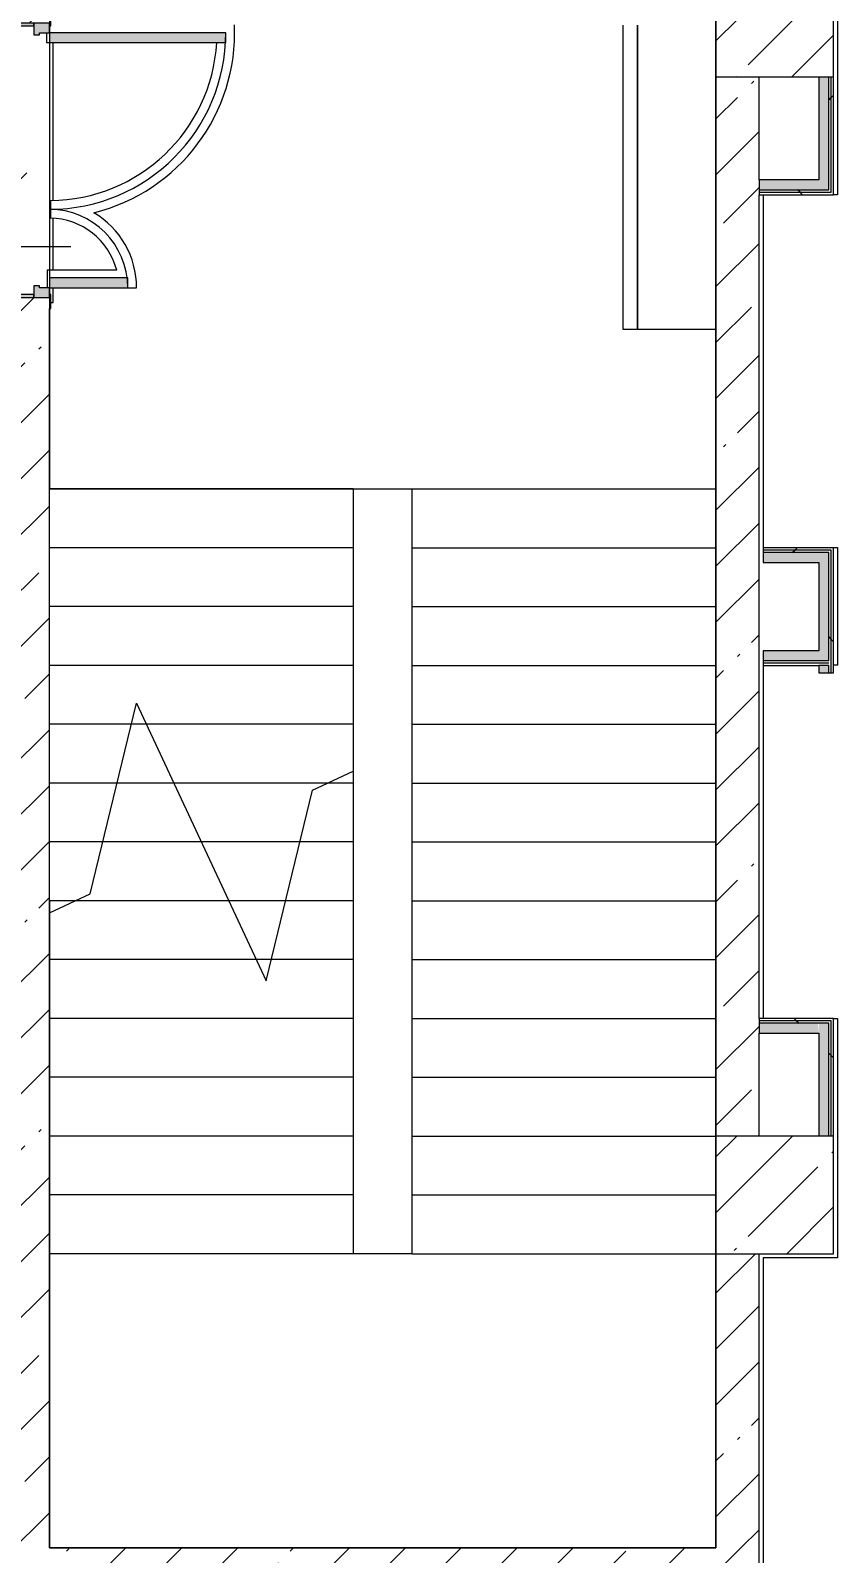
# Model space of a CAD drawing. Header units: millimetres. Extents: x -4196 to 190310, y -8553 to 29000.
# Drawn here: x 98010 to 102126, y 15172 to 22937 of the extents above; entities that cross this region are included whole.
import ezdxf

# ---------------------------------------------------------------- set-up
doc = ezdxf.new("R2010")
doc.units = ezdxf.units.MM
for name, color, linetype, lineweight in [('A-ANNO-DIMS', 7, 'Continuous', 9), ('A-ANNO-DIMS-500', 7, 'Continuous', 9), ('A-WALL', 7, 'Continuous', 9), ('A-WALL-4', 7, 'Continuous', 5), ('I-WALL-3', 7, 'Continuous', 5), ('S-COLS-2', 7, 'Continuous', 5), ('S-STRS-3', 7, 'Continuous', 5), ('S-STRS-MBND-2', 7, 'Continuous', 5)]:
    doc.layers.add(name, color=color, linetype=linetype, lineweight=lineweight)
for name, color, linetype, lineweight, true_color in [('A-DOOR-1', 7, 'Continuous', 5, 0xaaaaaa), ('A-DOOR-2', 7, 'Continuous', 5, 0xe2e2e2), ('A-DOOR-FRAM-1', 7, 'Continuous', 5, 0xe2e2e2), ('A-DOOR-FRAM-2', 7, 'Continuous', 5, 0xaaaaaa), ('A-FLOR-1', 7, 'Continuous', 5, 0xaaaaaa), ('I-WALL-1', 7, 'Continuous', 5, 0xe7e7e7)]:
    doc.layers.add(name, color=color, linetype=linetype, lineweight=lineweight, true_color=true_color)
doc.styles.add('ISOCPEUR_4', font='isocpeur.ttf', dxfattribs={"width": 0.9, "height": 1000})
doc.dimstyles.new('ISO-2_0_0_9К_Средний_округл2_2', dxfattribs={"dimscale": 304.8, "dimtxt": 995.981176, "dimasz": 2.46063, "dimexe": 1.968504, "dimexo": 0, "dimgap": 0, "dimtad": 1, "dimdec": 0, "dimrnd": 10, "dimzin": 0, "dimdsep": 46, "dimtxsty": 'ISOCPEUR_4', "dimblk1": 'OBLIQUE', "dimblk2": 'OBLIQUE', "dimsah": 1, "dimcen": 0.09, "dimdle": 1.968504, "dimazin": 0, "dimtfac": 1, "dimtdec": 4, "dimtix": 1, "dimtmove": 0, "dimatfit": 3, "dimfxl": 1, "dimtvp": 1, "dimtolj": 1, "dimtzin": 0, "dimarcsym": 2})
pattern_1 = [(45, (59346.5, 0), (-285.123, 285.123), []), (45, (59631.6, 0), (-285.123, 285.123), [504.031, -100.806, 16.764, -84.042])]
pattern_2 = [(45, (59346.5, 0), (-530.33, 530.33), []), (135, (59346.5, 0), (-530.33, -530.33), [])]

# ---------------------------------------------------------------- blocks, each defined once
blk = doc.blocks.new('BSC_Колонна _Прямоугольная - 600х600-V90-1_6_1_птичка')
at = {"layer": 'S-COLS-2'}
h = blk.add_hatch(dxfattribs=at)
h.set_pattern_fill('FP_143', color=256, style=0, pattern_type=2)
h.set_pattern_definition([(45, (-42460, -17000), (-285.123, 285.123), []), (45, (-42174.88, -17000), (-285.123, 285.123), [504.031, -100.806, 16.764, -84.042])])
h.paths.add_polyline_path([(-60, -300), (300, -300), (300, 300), (-300, 300), (-300, -300)])
for p, q in [((300, 300), (-300, 300)), ((-300, 300), (-300, -300)), ((300, -300), (300, 300)), ((-300, -300), (300, -300))]:
    blk.add_line(p, q, dxfattribs=at)
blk = doc.blocks.new('BSC_Колонна _Прямоугольная - 600х600-V91-1_6_1_птичка')
at = {"layer": 'S-COLS-2'}
h = blk.add_hatch(dxfattribs=at)
h.set_pattern_fill('FP_144', color=256, style=0, pattern_type=2)
h.set_pattern_definition([(45, (-42460, -23000), (-285.123, 285.123), []), (45, (-42174.88, -23000), (-285.123, 285.123), [504.031, -100.806, 16.764, -84.042])])
h.paths.add_polyline_path([(300, -300), (300, 300), (-300, 300), (-300, -300), (172.1, -300)])
for p, q in [((300, 300), (-300, 300)), ((-300, 300), (-300, -300)), ((300, -300), (300, 300)), ((-300, -300), (300, -300))]:
    blk.add_line(p, q, dxfattribs=at)
blk = doc.blocks.new('110_Дверь_СКБ_2Ст - Д-1 Лестничная клетка EIS60-V130-1_6_1_птичка')
at = {"layer": 'A-DOOR-2'}
for points in [[(-587.5, 264.2), (-587.5, 1010), (-637.5, 1010), (-637.5, 110), (-587.5, 110)], [(662.5, 264.2), (662.5, 510), (612.5, 510), (612.5, 110), (662.5, 110)], [(712.5, -110), (712.5, 30), (697.5, 30), (697.5, -110)]]:
    blk.add_hatch(color=256, dxfattribs=at).paths.add_polyline_path(points)
h = blk.add_hatch(color=256, dxfattribs=at)
h.paths.add_polyline_path([(712.5, 98.9), (712.5, 110), (662.5, 110), (662.5, 60), (652.5, 60), (652.5, 30), (712.5, 30)])
h.paths.add_polyline_path([(-627.5, 50), (-627.5, 60), (-637.5, 60), (-637.5, 110), (-687.5, 110), (-687.5, 30), (-627.5, 30)])
at = {"layer": 'A-DOOR-FRAM-1'}
for points in [[(-672.5, 118), (-742.5, 118), (-742.5, 110), (-672.5, 110)], [(767.5, 110), (767.5, 118), (697.5, 118), (697.5, 110), (712.5, 110)], [(-672.5, 30), (-687.5, 30), (-687.5, -110), (-672.5, -110)], [(-672.5, -118), (-672.5, -110), (-742.5, -110), (-742.5, -118), (-686.8, -118)], [(767.5, -110), (697.5, -110), (697.5, -118), (767.5, -118)]]:
    blk.add_hatch(color=256, dxfattribs=at).paths.add_polyline_path(points)
at = {"layer": 'A-DOOR-1'}
for p, q in [((-637.5, 1010), (-637.5, 110)), ((-587.5, 1010), (-637.5, 1010)), ((-587.5, 110), (-587.5, 1010)), ((662.5, 510), (612.5, 510)), ((612.5, 510), (612.5, 110)), ((662.5, 110), (662.5, 510)), ((-637.5, 110), (-587.5, 110)), ((612.5, 110), (662.5, 110))]:
    blk.add_line(p, q, dxfattribs=at)
for centre, radius, start, end in [((-637.5, 110), 900, 0, 90), ((662.5, 110), 400, 90, 180)]:
    blk.add_arc(centre, radius, start, end, dxfattribs=at)
at = {"layer": 'A-DOOR-FRAM-2'}
for p, q in [((-672.5, 118), (-742.5, 118)), ((-742.5, 118), (-742.5, 110)), ((-742.5, 110), (-672.5, 110)), ((-637.5, 110), (-687.5, 110)), ((-687.5, 110), (-687.5, 30)), ((-672.5, 110), (-672.5, 118)), ((-637.5, 60), (-637.5, 110)), ((662.5, 110), (662.5, 60)), ((712.5, 110), (662.5, 110)), ((767.5, 118), (697.5, 118)), ((697.5, 118), (697.5, 110)), ((697.5, 110), (767.5, 110)), ((712.5, 30), (712.5, 110)), ((767.5, 110), (767.5, 118)), ((-687.5, 30), (-627.5, 30)), ((-672.5, 30), (-687.5, 30)), ((-687.5, 30), (-687.5, -110)), ((-672.5, -110), (-672.5, 30)), ((-627.5, 60), (-637.5, 60)), ((-627.5, 30), (-627.5, 60)), ((662.5, 60), (652.5, 60)), ((652.5, 60), (652.5, 30)), ((652.5, 30), (712.5, 30)), ((712.5, 30), (697.5, 30)), ((697.5, 30), (697.5, -110)), ((712.5, -110), (712.5, 30)), ((-672.5, -110), (-742.5, -110)), ((-742.5, -110), (-742.5, -118)), ((-742.5, -118), (-672.5, -118)), ((-687.5, -110), (-672.5, -110)), ((-672.5, -118), (-672.5, -110)), ((697.5, -110), (712.5, -110)), ((767.5, -110), (697.5, -110)), ((697.5, -110), (697.5, -118)), ((697.5, -118), (767.5, -118)), ((767.5, -118), (767.5, -110))]:
    blk.add_line(p, q, dxfattribs=at)
blk = doc.blocks.new('Зашивка приборов отопления6 - Зашивка приборов отопления-33276534-1_6_1_птичка')
at = {"layer": 'A-WALL-4'}
for p, q in [((75235, 535), (73684.6, 535)), ((73684.6, 535), (73684.6, 460)), ((73684.6, 460), (73684.6, 60)), ((73684.6, 460), (75235, 460)), ((75235, 460), (73685, 460)), ((73685, 460), (73685, 60))]:
    blk.add_line(p, q, dxfattribs=at)
blk = doc.blocks.new('DIMBLOCK53-1_6_1_птичка')
at = {"layer": 'A-ANNO-DIMS-500'}
for p, q in [((93556.5, 22366.8), (93556.5, 21236.4)), ((93556.5, 21836.4), (93556.5, 22366.8)), ((97616.5, 22366.8), (97616.5, 21236.4)), ((97616.5, 21836.4), (97616.5, 22366.8)), ((92956.5, 21836.4), (98216.5, 21836.4))]:
    blk.add_line(p, q, dxfattribs=at)
at = {"layer": 'A-ANNO-DIMS-500', "lineweight": 20}
for p, q in [((93556.5, 21836.4), (93931.5, 22211.4)), ((97616.5, 21836.4), (97991.5, 22211.4)), ((93556.5, 21836.4), (93181.5, 21461.4)), ((97616.5, 21836.4), (97241.5, 21461.4))]:
    blk.add_line(p, q, dxfattribs=at)
at = {"layer": 'A-ANNO-DIMS-500', "color": 0, "insert": (94274.5, 23142.9), "char_height": 1000, "width": 3148.833, "attachment_point": 1, "line_spacing_factor": 1.149209, "style": 'ISOCPEUR_4'}
blk.add_mtext('4060', dxfattribs=at)
blk = doc.blocks.new('_Oblique')
at = {"color": 0, "linetype": 'ByBlock', "lineweight": -2}
blk.add_line((-0.5, -0.5), (0.5, 0.5), dxfattribs=at)

msp = doc.modelspace()

# ---------------------------------------------------------------- hatches: boundary and pattern name
at = {"layer": 'I-WALL-1'}
for points in [[(102031.5, 22125), (102081.5, 22125), (102081.5, 22700), (102031.5, 22700), (102031.5, 22175)], [(101746.5, 22125), (102031.5, 22125), (102031.5, 22175), (101726.5, 22175), (101726.5, 22125)], [(101747.5, 20225), (102031.5, 20225), (102031.5, 20275), (101747.5, 20275)], [(102031.5, 19725), (102031.5, 19775), (101747.5, 19775), (101747.5, 19725)], [(101726.5, 17825), (102031.5, 17825), (102026.7, 17875), (101726.5, 17875)], [(102031.5, 17300), (102081.5, 17300), (102081.5, 17875), (102031.5, 17875), (102031.5, 17825)]]:
    msp.add_hatch(color=256, dxfattribs=at).paths.add_polyline_path(points)
h = msp.add_hatch(color=256, dxfattribs=at)
h.paths.add_polyline_path([(102031.5, 19662.5), (102081.5, 19662.5), (102081.5, 19700), (102031.5, 19700)])
h.paths.add_polyline_path([(102081.5, 19725), (102081.5, 20275), (102031.5, 20275), (102031.5, 19725), (102072.2, 19725)])
at = {"layer": 'I-WALL-3'}
h = msp.add_hatch(dxfattribs=at)
h.set_pattern_fill('FP_97', color=256, style=0, pattern_type=2)
h.set_pattern_definition(pattern_1)
h.paths.add_polyline_path([(98106.5, 10450), (98104.4, 12125), (97886.5, 12125), (97886.5, 10450)])
h.paths.add_polyline_path([(98106.5, 13525), (98106.5, 21575.3), (97886.5, 21575.3), (97886.5, 13525)])
h.paths.add_polyline_path([(98056.5, 22975.3), (98106.5, 22975.3), (98106.5, 23420.3), (97886.5, 23420.3), (97886.5, 22975.3), (98026.5, 22975.3)])
h = msp.add_hatch(dxfattribs=at)
h.set_pattern_fill('FP_97', color=256, style=0, pattern_type=2)
h.set_pattern_definition(pattern_1)
h.paths.add_polyline_path([(101726.5, 17300), (101726.5, 22700), (101506.5, 22700), (101506.5, 17300)])
h = msp.add_hatch(dxfattribs=at)
h.set_pattern_fill('FP_208', color=256, style=0, pattern_type=2)
h.set_pattern_definition(pattern_2)
h.paths.add_polyline_path([(102094, 22112.5), (102094, 22700), (102081.5, 22700), (102081.5, 22112.5)])
h = msp.add_hatch(dxfattribs=at)
h.set_pattern_fill('FP_208', color=256, style=0, pattern_type=2)
h.set_pattern_definition(pattern_2)
h.paths.add_polyline_path([(102106.5, 22100), (102106.5, 22700), (102094, 22700), (102094, 22100)])
h = msp.add_hatch(dxfattribs=at)
h.set_pattern_fill('FP_208', color=256, style=0, pattern_type=2)
h.set_pattern_definition(pattern_2)
h.paths.add_polyline_path([(102081.2, 22112.5), (102081.5, 22112.5), (102081.5, 22125), (101726.5, 22125), (101726.5, 22112.5), (102031.5, 22112.5)])
h = msp.add_hatch(dxfattribs=at)
h.set_pattern_fill('FP_208', color=256, style=0, pattern_type=2)
h.set_pattern_definition(pattern_2)
h.paths.add_polyline_path([(101746.5, 22100), (102094, 22100), (102094, 22112.5), (101726.5, 22112.5), (101726.5, 22100)])
h = msp.add_hatch(dxfattribs=at)
h.set_pattern_fill('FP_208', color=256, style=0, pattern_type=2)
h.set_pattern_definition(pattern_2)
h.paths.add_polyline_path([(102094, 20287.5), (102094, 20300), (101747.5, 20300), (101747.5, 20287.5), (102081.5, 20287.5)])
h = msp.add_hatch(dxfattribs=at)
h.set_pattern_fill('FP_208', color=256, style=0, pattern_type=2)
h.set_pattern_definition(pattern_2)
h.paths.add_polyline_path([(102070.3, 20275), (102081.5, 20280.1), (102081.5, 20287.5), (101747.5, 20287.5), (101747.5, 20275), (102031.5, 20275)])
h = msp.add_hatch(dxfattribs=at)
h.set_pattern_fill('FP_208', color=256, style=0, pattern_type=2)
h.set_pattern_definition(pattern_2)
h.paths.add_polyline_path([(102094, 19662.5), (102094, 20287.5), (102081.5, 20287.5), (102081.5, 19662.5)])
h = msp.add_hatch(dxfattribs=at)
h.set_pattern_fill('FP_208', color=256, style=0, pattern_type=2)
h.set_pattern_definition(pattern_2)
h.paths.add_polyline_path([(102106.5, 19662.5), (102106.5, 20300), (102094, 20300), (102094, 19662.5)])
h = msp.add_hatch(dxfattribs=at)
h.set_pattern_fill('FP_208', color=256, style=0, pattern_type=2)
h.set_pattern_definition(pattern_2)
h.paths.add_polyline_path([(102031.5, 17887.5), (102094, 17892.8), (102094, 17900), (101726.5, 17900), (101726.5, 17887.5)])
h = msp.add_hatch(dxfattribs=at)
h.set_pattern_fill('FP_208', color=256, style=0, pattern_type=2)
h.set_pattern_definition(pattern_2)
h.paths.add_polyline_path([(102081.5, 17875), (102081.2, 17887.5), (101726.5, 17887.5), (101726.5, 17875), (102031.5, 17875)])
h = msp.add_hatch(dxfattribs=at)
h.set_pattern_fill('FP_208', color=256, style=0, pattern_type=2)
h.set_pattern_definition(pattern_2)
h.paths.add_polyline_path([(102094, 17300), (102094, 17887.5), (102081.5, 17887.5), (102081.5, 17300)])
h = msp.add_hatch(dxfattribs=at)
h.set_pattern_fill('FP_208', color=256, style=0, pattern_type=2)
h.set_pattern_definition(pattern_2)
h.paths.add_polyline_path([(102094, 17300), (102106.5, 17300), (102106.5, 17900), (102094, 17900), (102094, 17825)])
h = msp.add_hatch(dxfattribs=at)
h.set_pattern_fill('FP_97', color=256, style=0, pattern_type=2)
h.set_pattern_definition(pattern_1)
h.paths.add_polyline_path([(101506.5, 15200), (101726.5, 15200), (101726.5, 16700), (101506.5, 16700), (101506.5, 15593.2)])
h = msp.add_hatch(dxfattribs=at)
h.set_pattern_fill('FP_97', color=256, style=0, pattern_type=2)
h.set_pattern_definition(pattern_1)
h.paths.add_polyline_path([(98106.5, 14980), (101726.5, 14980), (101726.5, 15200), (98106.5, 15200)])

# ---------------------------------------------------------------- linework, layer by layer
at = {"layer": 'A-FLOR-1'}
for p, q in [((102126.5, 23320), (102126.5, 22100)), ((98092.4, 22925.3), (98092.4, 22875.3)), ((98092.4, 22875.3), (98106.5, 22875.3)), ((98106.5, 22875.3), (98106.5, 21715.3)), ((98126.5, 22071.2), (98126.5, 22875.3)), ((98112.4, 22070.3), (98112.4, 21980.2)), ((101746.5, 22100), (101746.5, 20300.5)), ((102126.5, 22100), (102106.5, 22100)), ((98126.5, 21715.3), (98126.5, 21978.7)), ((98449.9, 21715.3), (98095.4, 21715.3)), ((98095.4, 21715.3), (98095.4, 21625.3)), ((98126.5, 21550.3), (98126.5, 21625.3)), ((98506.5, 21625.3), (98551.5, 21625.3)), ((98114.5, 21550.3), (98126.5, 21550.3)), ((101746.5, 20300.5), (102126.5, 20300.5)), ((102126.5, 20300.5), (102126.5, 19700.5)), ((101746.5, 19700.5), (101746.5, 17900)), ((102126.5, 19700.5), (102105.7, 19700.5)), ((102106.5, 17900), (102126.5, 17900)), ((102126.5, 17900), (102126.5, 16680)), ((102126.5, 16680), (101746.5, 16680)), ((101746.5, 16680), (101746.5, 15102.5))]:
    msp.add_line(p, q, dxfattribs=at)
for centre, radius, start, end in [((98106.5, 22925.3), 945, 283.90489, 2.42594), ((98106.5, 22925.3), 855, 270.39464, 356.64746), ((98106.5, 21625.3), 355, 14.68597, 89.0495), ((98106.5, 21625.3), 445, 0, 59.31464)]:
    msp.add_arc(centre, radius, start, end, dxfattribs=at)
at = {"layer": 'A-WALL'}
for p, q in [((102081.5, 22125), (102081.5, 22700)), ((102094, 22112.5), (102094, 22700)), ((101726.5, 22175), (101726.5, 22100)), ((101726.5, 22125), (102081.5, 22125)), ((101726.5, 22112.5), (102094, 22112.5)), ((102094, 20287.5), (101747.5, 20287.5)), ((102081.5, 20275), (101747.5, 20275)), ((102081.5, 19725), (102081.5, 20275)), ((102094, 19662.5), (102094, 20287.5)), ((101747.5, 19725), (102081.5, 19725)), ((101747.5, 19712.5), (102081.5, 19712.5)), ((102081.5, 19700), (102031.5, 19700)), ((102081.5, 19662.5), (102081.5, 19700)), ((101726.5, 17900), (101726.5, 17825)), ((102094, 17887.5), (101726.5, 17887.5)), ((102081.5, 17875), (101726.5, 17875)), ((102081.5, 17300), (102081.5, 17875)), ((102094, 17300), (102094, 17887.5))]:
    msp.add_line(p, q, dxfattribs=at)
at = {"layer": 'I-WALL-3'}
for p, q in [((101506.5, 22700), (101506.5, 17300)), ((101726.5, 22175), (101726.5, 22700)), ((102031.5, 22700), (102031.5, 22175)), ((102106.5, 22100), (102106.5, 22700)), ((102031.5, 22175), (101726.5, 22175)), ((101726.5, 17900), (101726.5, 22100)), ((101726.5, 22100), (102106.5, 22100)), ((98106.5, 15200), (98106.5, 21520.3)), ((102106.5, 20300), (101747.5, 20300)), ((101747.5, 20300), (101747.5, 20225)), ((102106.5, 19662.5), (102106.5, 20300)), ((101747.5, 20225), (102031.5, 20225)), ((102031.5, 20225), (102031.5, 19775)), ((102031.5, 19775), (101747.5, 19775)), ((101747.5, 19775), (101747.5, 19700)), ((101747.5, 19700), (102031.5, 19700)), ((102031.5, 19700), (102031.5, 19662.5)), ((102031.5, 19662.5), (102106.5, 19662.5)), ((102106.5, 17900), (101726.5, 17900)), ((102106.5, 17300), (102106.5, 17900)), ((101726.5, 17300), (101726.5, 17825)), ((101726.5, 17825), (102031.5, 17825)), ((102031.5, 17825), (102031.5, 17300)), ((101506.5, 16700), (101506.5, 15200)), ((101726.5, 12300), (101726.5, 16700)), ((101506.5, 15200), (98106.5, 15200))]:
    msp.add_line(p, q, dxfattribs=at)
at = {"layer": 'S-STRS-3'}
for p, q in [((99656.5, 20600), (98106.5, 20600)), ((99656.5, 20600), (98106.5, 20600)), ((99656.5, 20600), (99656.5, 20300)), ((99656.5, 20300), (98106.5, 20300)), ((99656.5, 20300), (98106.5, 20300)), ((99656.5, 20300), (99656.5, 20000)), ((99656.5, 20000), (98106.5, 20000)), ((99656.5, 20000), (98106.5, 20000)), ((99656.5, 20000), (99656.5, 19700)), ((99656.5, 19700), (98106.5, 19700)), ((99656.5, 19700), (98106.5, 19700)), ((99656.5, 19700), (99656.5, 19400)), ((98525.1, 19400), (98106.5, 19400)), ((98525.1, 19400), (98106.5, 19400)), ((99656.5, 19400), (98601.7, 19400)), ((99656.5, 19400), (98601.7, 19400)), ((99656.5, 19400), (99656.5, 19161.4)), ((98452.2, 19100), (98106.5, 19100)), ((98452.2, 19100), (98106.5, 19100)), ((99524.8, 19100), (98741.6, 19100)), ((99524.8, 19100), (98741.6, 19100)), ((98379.2, 18800), (98106.5, 18800)), ((98379.2, 18800), (98106.5, 18800)), ((99383.7, 18800), (98881.5, 18800)), ((99383.7, 18800), (98881.5, 18800)), ((98106.5, 18500), (98106.5, 18438.6)), ((98238.1, 18500), (98106.5, 18500)), ((98238.1, 18500), (98106.5, 18500)), ((99310.8, 18500), (99021.4, 18500)), ((99310.8, 18500), (99021.4, 18500)), ((99237.9, 18200), (99161.3, 18200)), ((99237.9, 18200), (99161.3, 18200))]:
    msp.add_line(p, q, dxfattribs=at)
at = {"layer": 'S-STRS-MBND-2'}
for p, q in [((98106.5, 23400), (98106.5, 20600)), ((101506.5, 20600), (101506.5, 23400)), ((98106.5, 20600), (99956.5, 20600)), ((99956.5, 20600), (101506.5, 20600)), ((99956.5, 16700), (99956.5, 20600)), ((99956.5, 20600), (101506.5, 20600)), ((101506.5, 16700), (101506.5, 20600)), ((99956.5, 20300), (101506.5, 20300)), ((99956.5, 20300), (101506.5, 20300)), ((99956.5, 20000), (101506.5, 20000)), ((99956.5, 20000), (101506.5, 20000)), ((99956.5, 19700), (101506.5, 19700)), ((99956.5, 19700), (101506.5, 19700)), ((98315, 18535.9), (98551.3, 19508.1)), ((98551.3, 19508.1), (99211.7, 18091.9)), ((98601.7, 19400), (98525.1, 19400)), ((98601.7, 19400), (98525.1, 19400)), ((99956.5, 19400), (101506.5, 19400)), ((99956.5, 19400), (101506.5, 19400)), ((99447.9, 19064.1), (99656.5, 19161.4)), ((99656.5, 19161.4), (99656.5, 16700)), ((98741.6, 19100), (98452.2, 19100)), ((98741.6, 19100), (98452.2, 19100)), ((99211.7, 18091.9), (99447.9, 19064.1)), ((99656.5, 19100), (99524.8, 19100)), ((99656.5, 19100), (99524.8, 19100)), ((99956.5, 19100), (101506.5, 19100)), ((99956.5, 19100), (101506.5, 19100)), ((98881.5, 18800), (98379.2, 18800)), ((98881.5, 18800), (98379.2, 18800)), ((99656.5, 18800), (99383.7, 18800)), ((99656.5, 18800), (99383.7, 18800)), ((99956.5, 18800), (101506.5, 18800)), ((99956.5, 18800), (101506.5, 18800)), ((98106.5, 18438.6), (98315, 18535.9)), ((99021.4, 18500), (98238.1, 18500)), ((99021.4, 18500), (98238.1, 18500)), ((99656.5, 18500), (99310.8, 18500)), ((99656.5, 18500), (99310.8, 18500)), ((99956.5, 18500), (101506.5, 18500)), ((99956.5, 18500), (101506.5, 18500)), ((98106.5, 18438.6), (98106.5, 16700)), ((99161.3, 18200), (98106.5, 18200)), ((99161.3, 18200), (98106.5, 18200)), ((99656.5, 18200), (99237.9, 18200)), ((99656.5, 18200), (99237.9, 18200)), ((99956.5, 18200), (101506.5, 18200)), ((99956.5, 18200), (101506.5, 18200)), ((99656.5, 17900), (98106.5, 17900)), ((99656.5, 17900), (98106.5, 17900)), ((99956.5, 17900), (101506.5, 17900)), ((99956.5, 17900), (101506.5, 17900)), ((99656.5, 17600), (98106.5, 17600)), ((99656.5, 17600), (98106.5, 17600)), ((99956.5, 17600), (101506.5, 17600)), ((99956.5, 17600), (101506.5, 17600)), ((99656.5, 17300), (98106.5, 17300)), ((99656.5, 17300), (98106.5, 17300)), ((99956.5, 17300), (101506.5, 17300)), ((99956.5, 17300), (101506.5, 17300)), ((99656.5, 17000), (98106.5, 17000)), ((99656.5, 17000), (98106.5, 17000)), ((99956.5, 17000), (101506.5, 17000)), ((99956.5, 17000), (101506.5, 17000)), ((98106.5, 16700), (98106.5, 15200)), ((99656.5, 16700), (98106.5, 16700)), ((99656.5, 16700), (98106.5, 16700)), ((99956.5, 16700), (99656.5, 16700)), ((99956.5, 16700), (101506.5, 16700)), ((99956.5, 16700), (101506.5, 16700)), ((101506.5, 15200), (101506.5, 16700)), ((98106.5, 15200), (101506.5, 15200))]:
    msp.add_line(p, q, dxfattribs=at)

# ---------------------------------------------------------------- block references
at = {"layer": 'A-DOOR-1', "rotation": 269.9999999999999}
msp.add_blockref('110_Дверь_СКБ_2Ст - Д-1 Лестничная клетка EIS60-V130-1_6_1_птичка', (97996.5, 22287.8), dxfattribs=at)
at = {"layer": 'A-WALL-4', "rotation": 89.9999999999998}
msp.add_blockref('Зашивка приборов отопления6 - Зашивка приборов отопления-33276534-1_6_1_птичка', (101566.5, -52270), dxfattribs=at)
at = {"layer": 'S-COLS-2'}
for name, p in [('BSC_Колонна _Прямоугольная - 600х600-V91-1_6_1_птичка', (101806.5, 23000)), ('BSC_Колонна _Прямоугольная - 600х600-V90-1_6_1_птичка', (101806.5, 17000))]:
    msp.add_blockref(name, p, dxfattribs=at)

# ---------------------------------------------------------------- dimensions: what is measured, and where the dimension line sits
at = {"layer": 'A-ANNO-DIMS'}
dim = msp.add_linear_dim(base=(97616.5, 21836.4), p1=(93556.5, 22366.8), p2=(97616.5, 22366.8), dimstyle='ISO-2_0_0_9К_Средний_округл2_2', override={"dimpost": '<>', "dimfxl": 4060}, dxfattribs=at)
dim.commit()
dim.dimension.update_dxf_attribs({"geometry": 'DIMBLOCK53-1_6_1_птичка', "text_midpoint": (95586.5, 22336.4)})

doc.saveas('drawing.dxf')
